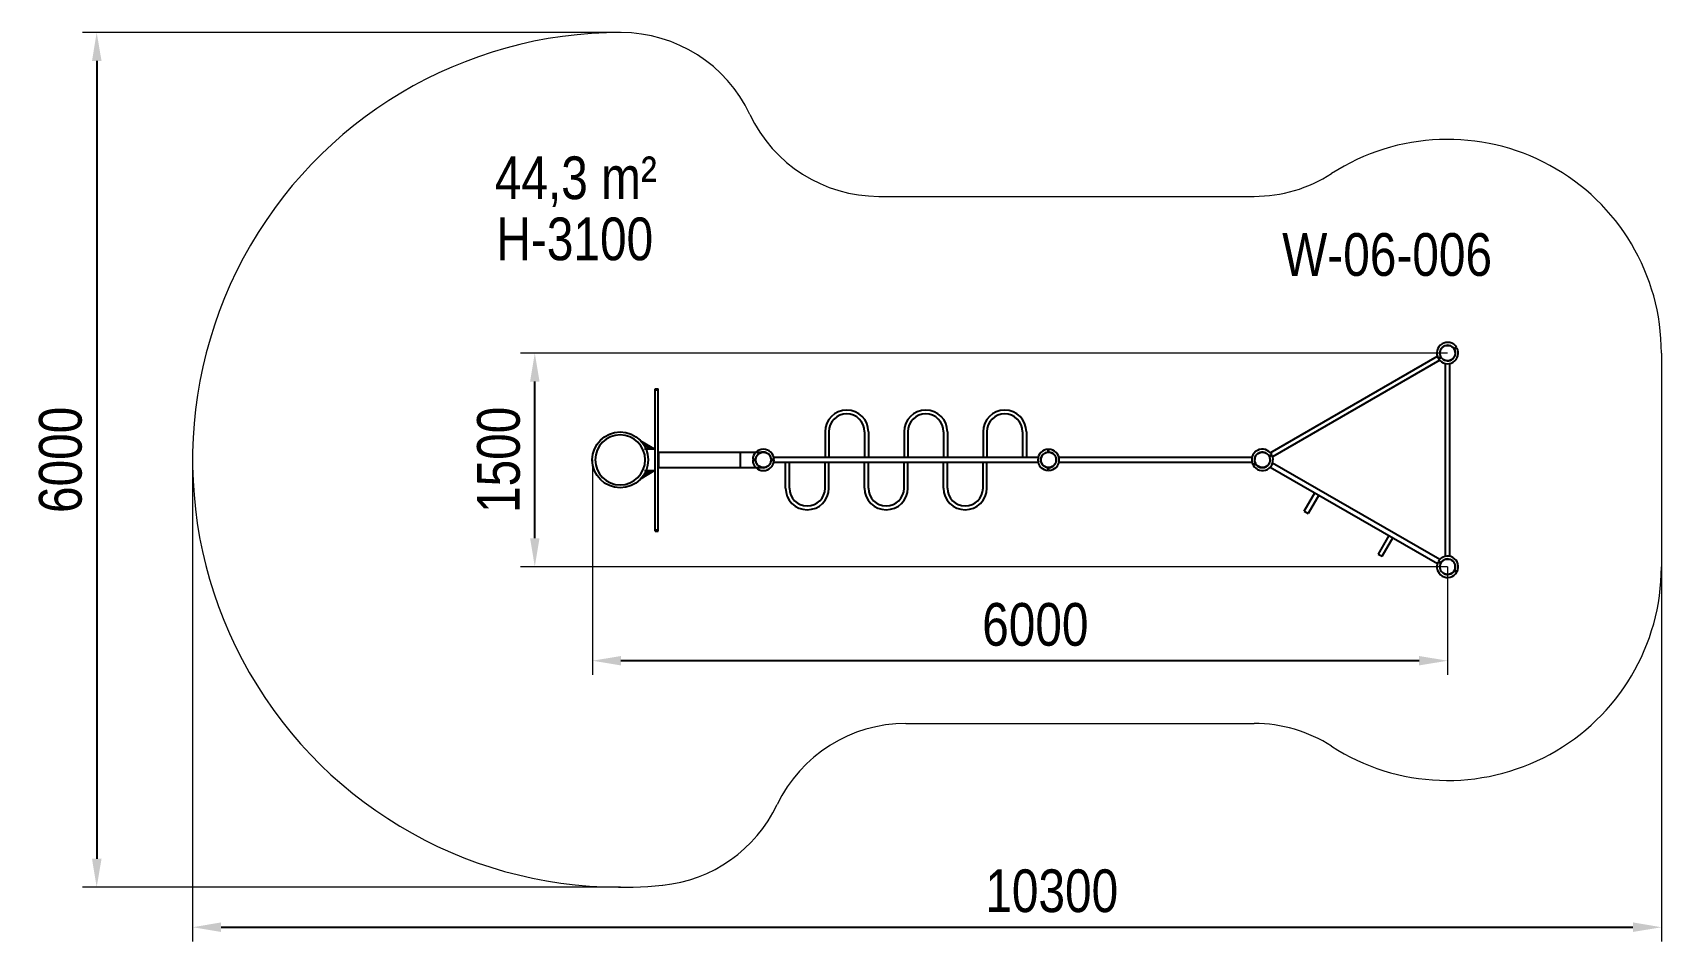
# Model space of a CAD drawing. Header units: millimetres. Extents: x -6814 to 4612, y -3263 to 3118.
import ezdxf

# ---------------------------------------------------------------- set-up
doc = ezdxf.new("R2010")
doc.units = ezdxf.units.MM
for name, color, linetype in [('DIKOM_АРТИКУЛ', 7, 'Continuous'), ('DIKOM_ЗОНА', 80, 'Continuous'), ('DIKOM_ОБЪЕКТ', 7, 'Continuous'), ('DIKOM_РАЗМЕР_ЗОНА', 7, 'Continuous'), ('DIKOM_РАЗМЕР_ОБЪЕКТА', 7, 'Continuous')]:
    doc.layers.add(name, color=color, linetype=linetype)
doc.styles.add('style1', font='arial.ttf', dxfattribs={"width": 0.8})
doc.dimstyles.new('1-50', dxfattribs={"dimtxt": 300, "dimasz": 200, "dimexe": 100, "dimexo": 0, "dimgap": 100, "dimtad": 1, "dimdec": 0, "dimtxsty": 'style1', "dimcen": 0, "dimclrd": 7, "dimclre": 7, "dimadec": 1, "dimazin": 2, "dimtfac": 1, "dimtdec": 0, "dimtmove": 0, "dimatfit": 3, "dimfxl": 0, "dimlwd": 25, "dimlwe": 18, "dimarcsym": 0})

# ---------------------------------------------------------------- blocks, each defined once
blk = doc.blocks.new('*D0')
at = {"layer": 'Defpoints', "color": 0, "transparency": 16777216}
for p in [(-3291, 868), (3112, 868), (3112, -632)]:
    blk.add_point(p, dxfattribs=at)
at = {"layer": 'DIKOM_РАЗМЕР_ОБЪЕКТА', "color": 7, "lineweight": 18, "transparency": 16777216}
for p, q in [((3112, 868), (-3391, 868)), ((3112, -632), (-3391, -632))]:
    blk.add_line(p, q, dxfattribs=at)
at = {"layer": 'DIKOM_РАЗМЕР_ОБЪЕКТА', "color": 7, "lineweight": 25, "transparency": 16777216}
blk.add_line((-3291, -432), (-3291, 668), dxfattribs=at)
at = {"layer": 'DIKOM_РАЗМЕР_ОБЪЕКТА', "color": 7, "transparency": 16777216}
for points in [[(-3324, 668), (-3258, 668), (-3291, 868)], [(-3324, -432), (-3258, -432), (-3291, -632)]]:
    blk.add_solid(points, dxfattribs=at)
at = {"layer": 'DIKOM_РАЗМЕР_ОБЪЕКТА', "color": 0, "transparency": 16777216, "insert": (-3544, 118), "char_height": 300, "attachment_point": 5, "rotation": 90, "style": 'style1'}
blk.add_mtext('1500', dxfattribs=at)
blk = doc.blocks.new('*D1')
at = {"layer": 'Defpoints', "color": 0, "transparency": 16777216}
for p in [(-2691, 3118), (-6364, -2882), (-2691, -2882)]:
    blk.add_point(p, dxfattribs=at)
at = {"layer": 'DIKOM_РАЗМЕР_ЗОНА', "color": 7, "lineweight": 18, "transparency": 16777216}
for p, q in [((-2691, 3118), (-6464, 3118)), ((-2691, -2882), (-6464, -2882))]:
    blk.add_line(p, q, dxfattribs=at)
at = {"layer": 'DIKOM_РАЗМЕР_ЗОНА', "color": 7, "lineweight": 25, "transparency": 16777216}
blk.add_line((-6364, 2918), (-6364, -2682), dxfattribs=at)
at = {"layer": 'DIKOM_РАЗМЕР_ЗОНА', "color": 7, "transparency": 16777216}
for points in [[(-6397, 2918), (-6330, 2918), (-6364, 3118)], [(-6397, -2682), (-6330, -2682), (-6364, -2882)]]:
    blk.add_solid(points, dxfattribs=at)
at = {"layer": 'DIKOM_РАЗМЕР_ЗОНА', "color": 0, "transparency": 16777216, "insert": (-6617, 118), "char_height": 300, "attachment_point": 5, "rotation": 90, "style": 'style1'}
blk.add_mtext('6000', dxfattribs=at)
blk = doc.blocks.new('*D2')
at = {"layer": 'Defpoints', "color": 0, "transparency": 16777216}
for p in [(-2887, 118), (3112, -632), (-2887, -1292)]:
    blk.add_point(p, dxfattribs=at)
at = {"layer": 'DIKOM_РАЗМЕР_ОБЪЕКТА', "color": 7, "lineweight": 18, "transparency": 16777216}
for p, q in [((-2887, 118), (-2887, -1392)), ((3112, -632), (3112, -1392))]:
    blk.add_line(p, q, dxfattribs=at)
at = {"layer": 'DIKOM_РАЗМЕР_ОБЪЕКТА', "color": 7, "lineweight": 25, "transparency": 16777216}
blk.add_line((2912, -1292), (-2687, -1292), dxfattribs=at)
at = {"layer": 'DIKOM_РАЗМЕР_ОБЪЕКТА', "color": 7, "transparency": 16777216}
for points in [[(-2687, -1259), (-2687, -1325), (-2887, -1292)], [(2912, -1259), (2912, -1325), (3112, -1292)]]:
    blk.add_solid(points, dxfattribs=at)
at = {"layer": 'DIKOM_РАЗМЕР_ОБЪЕКТА', "color": 0, "transparency": 16777216, "insert": (220, -1039), "char_height": 300, "attachment_point": 5, "style": 'style1'}
blk.add_mtext('6000', dxfattribs=at)
blk = doc.blocks.new('*D3')
at = {"layer": 'Defpoints', "color": 0, "transparency": 16777216}
for p in [(-5691, 118), (4612, -632), (4612, -3163)]:
    blk.add_point(p, dxfattribs=at)
at = {"layer": 'DIKOM_РАЗМЕР_ЗОНА', "color": 7, "lineweight": 18, "transparency": 16777216}
for p, q in [((-5691, 118), (-5691, -3263)), ((4612, -632), (4612, -3263))]:
    blk.add_line(p, q, dxfattribs=at)
at = {"layer": 'DIKOM_РАЗМЕР_ЗОНА', "color": 7, "lineweight": 25, "transparency": 16777216}
blk.add_line((-5491, -3163), (4412, -3163), dxfattribs=at)
at = {"layer": 'DIKOM_РАЗМЕР_ЗОНА', "color": 7, "transparency": 16777216}
for points in [[(-5491, -3129), (-5491, -3196), (-5691, -3163)], [(4412, -3129), (4412, -3196), (4612, -3163)]]:
    blk.add_solid(points, dxfattribs=at)
at = {"layer": 'DIKOM_РАЗМЕР_ЗОНА', "color": 0, "transparency": 16777216, "insert": (335, -2909), "char_height": 300, "attachment_point": 5, "style": 'style1'}
blk.add_mtext('10300', dxfattribs=at)

msp = doc.modelspace()

# ---------------------------------------------------------------- linework, layer by layer
at = {"layer": 'DIKOM_ЗОНА', "color": 3, "lineweight": 15}
for p, q in [((-877.1, 1967.7), (1755.1, 1967.7)), ((4611.6, 867.7), (4611.6, -632.3)), ((-687.5, -1732.3), (1755.1, -1732.3))]:
    msp.add_line(p, q, dxfattribs=at)
for centre, radius, start, end in [((-2691.5, 117.6), 3000, 89.88541, 275.68928), ((-2687.5, 2117.6), 1000, 25.15108, 89.88541), ((-877.1, 2967.7), 1000, 205.15108, 270), ((3111.6, 867.7), 1500, 0, 122.85988), ((1755.1, 2967.7), 1000, 270, 302.85988), ((3111.6, -632.3), 1500, 237.14012, 0), ((-687.5, -2732.3), 1000, 90, 154.53743), ((1755.1, -2732.3), 1000, 57.14012, 90), ((-2493.2, -1872.5), 1000, 275.68928, 334.53743)]:
    msp.add_arc(centre, radius, start, end, dxfattribs=at)
at = {"layer": 'DIKOM_ОБЪЕКТ'}
for p, q in [((1868, 168.1), (3040.1, 844.9)), ((3056.1, 817.2), (1884, 140.4)), ((3046.4, 830.4), (3064, 841.1)), ((3064, 841.1), (3046.4, 830.4)), ((3046.4, 830.4), (3064, 841.1)), ((3048.5, 827), (3066, 837.7)), ((3066, 837.7), (3048.5, 827)), ((3048.5, 827), (3066, 837.7)), ((3157.1, 897.6), (3174.6, 908.3)), ((3174.6, 908.3), (3157.1, 897.6)), ((3157.1, 897.6), (3174.6, 908.3)), ((3159.1, 894.2), (3176.7, 904.9)), ((3176.7, 904.9), (3159.1, 894.2)), ((3159.1, 894.2), (3176.7, 904.9)), ((3095.6, 794.4), (3095.6, -559.1)), ((3127.6, -559.1), (3127.6, 794.4)), ((-2446.5, 617.6), (-2426.5, 617.6)), ((-2446.5, 608.7), (-2446.5, 617.6)), ((-2446.5, 608.7), (-2426.5, 608.7)), ((-2446.5, -373.4), (-2446.5, 608.7)), ((-2426.5, 608.7), (-2426.5, 617.6)), ((-2426.5, -373.4), (-2426.5, 608.7)), ((-2450.5, 192.6), (-2546.4, 249.4)), ((-1255, 315.7), (-1255, 133.7)), ((-1228, 315.7), (-1228, 133.7)), ((-978, 315.7), (-978, 133.7)), ((-951, 315.7), (-951, 133.7)), ((-701, 315.7), (-701, 133.7)), ((-674, 315.7), (-674, 133.7)), ((-424, 315.7), (-424, 133.7)), ((-397, 315.7), (-397, 133.7)), ((-147, 315.7), (-147, 133.7)), ((-120, 315.7), (-120, 133.7)), ((130, 315.7), (130, 133.7)), ((157, 315.7), (157, 133.7)), ((-2478.7, 195.4), (-2526.7, 223.8)), ((-2446.5, 192.6), (-2520.7, 192.6)), ((-2516.8, 192.5), (-2516.5, 192.6)), ((-2446.5, 42.6), (-2446.5, 192.6)), ((-2426.5, 167.6), (-2421.5, 167.6)), ((-2421.5, 171.6), (-1687.5, 171.7)), ((-2421.5, 67.6), (-2421.5, 167.6)), ((-1849.5, 171.6), (-1849.5, 63.7)), ((-1762.5, 119.7), (-1741.9, 119.7)), ((-1741.9, 119.7), (-1762.5, 119.7)), ((-1762.5, 115.7), (-1741.9, 115.7)), ((-1741.9, 115.7), (-1762.5, 115.7)), ((-1742.5, 115.7), (-1742.5, 119.7)), ((-1742.5, 115.7), (-1742.5, 119.7)), ((-1633, 119.7), (-1612.5, 119.7)), ((-1612.5, 119.7), (-1633, 119.7)), ((-1633, 115.7), (-1612.5, 115.7)), ((-1612.5, 115.7), (-1633, 115.7)), ((-1632.5, 119.7), (-1632.5, 115.7)), ((239.2, 133.7), (-1614.2, 133.7)), ((-260.8, 133.7), (-1614.2, 133.7)), ((310.5, 172.1), (310.5, 192.7)), ((310.5, 172.1), (310.5, 192.7)), ((314.5, 172.1), (314.5, 192.7)), ((314.5, 172.1), (314.5, 192.7)), ((1739.2, 133.7), (385.8, 133.7)), ((1859.7, 145), (1877.8, 154.7)), ((1877.8, 154.7), (1859.7, 145)), ((1859.7, 145), (1877.8, 154.7)), ((1861.5, 141.5), (1879.7, 151.1)), ((1879.7, 151.1), (1861.5, 141.5)), ((1861.5, 141.5), (1879.7, 151.1)), ((-2450.5, 42.6), (-2546.4, -14.1)), ((-2478.7, 39.9), (-2526.7, 11.5)), ((-2520.7, 42.6), (-2446.5, 42.6)), ((-2426.5, 67.6), (-2421.5, 67.6)), ((-2421.5, 63.6), (-1687.5, 63.6)), ((-1614.2, 101.7), (239.2, 101.7)), ((-1614.2, 101.7), (-260.8, 101.7)), ((-1532, -80.3), (-1532, 101.7)), ((-1505, -80.3), (-1505, 101.7)), ((-1255, -80.3), (-1255, 101.7)), ((-1228, -80.3), (-1228, 101.7)), ((-978, -80.3), (-978, 101.7)), ((-951, -80.3), (-951, 101.7)), ((-701, -80.3), (-701, 101.7)), ((-674, -80.3), (-674, 101.7)), ((-424, -80.3), (-424, 101.7)), ((-397, -80.3), (-397, 101.7)), ((-147, -80.3), (-147, 101.7)), ((-120, -80.3), (-120, 101.7)), ((310.5, 42.7), (310.5, 63.2)), ((310.5, 42.7), (310.5, 63.2)), ((314.5, 62.7), (310.5, 62.7)), ((314.5, 62.7), (310.5, 62.7)), ((314.5, 42.7), (314.5, 63.2)), ((314.5, 42.7), (314.5, 63.2)), ((385.8, 101.7), (1739.2, 101.7)), ((1745.4, 84.2), (1763.5, 93.8)), ((1763.5, 93.8), (1745.4, 84.2)), ((1745.4, 84.2), (1763.5, 93.8)), ((1747.2, 80.7), (1765.4, 90.3)), ((1765.4, 90.3), (1747.2, 80.7)), ((1747.2, 80.7), (1765.4, 90.3)), ((1868, 67.2), (3040.1, -609.6)), ((3056.1, -581.9), (1884, 94.9)), ((2105.4, -243.1), (2180.4, -113.2)), ((2208.1, -129.2), (2133.1, -259.1)), ((2105.4, -243.1), (2133.1, -259.1)), ((-2446.5, -373.4), (-2426.5, -373.4)), ((-2446.5, -382.4), (-2446.5, -373.4)), ((-2446.5, -382.4), (-2426.5, -382.4)), ((-2426.5, -382.4), (-2426.5, -373.4)), ((2700, -413.2), (2625, -543.1)), ((2652.7, -559.1), (2727.7, -429.2)), ((2625, -543.1), (2652.7, -559.1)), ((3045.4, -596.9), (3063.3, -607.1)), ((3063.3, -607.1), (3045.4, -596.9)), ((3045.4, -596.9), (3063.3, -607.1)), ((3047.4, -593.4), (3065.3, -603.6)), ((3065.3, -603.6), (3047.4, -593.4)), ((3047.4, -593.4), (3065.3, -603.6)), ((3157.8, -661.1), (3175.7, -671.3)), ((3175.7, -671.3), (3157.8, -661.1)), ((3157.8, -661.1), (3175.7, -671.3)), ((3159.8, -657.6), (3177.7, -667.8)), ((3177.7, -667.8), (3159.8, -657.6)), ((3159.8, -657.6), (3177.7, -667.8))]:
    msp.add_line(p, q, dxfattribs=at)
for centre, radius in [((3111.6, 867.7), 54), ((-2691.5, 117.6), 196), ((-1687.5, 117.7), 54), ((-1687.5, 117.7), 54), ((312.5, 117.7), 54), ((312.5, 117.7), 54), ((1812.5, 117.7), 54), ((3111.6, -632.3), 54)]:
    msp.add_circle(centre, radius, dxfattribs=at)
at = {"layer": 'DIKOM_ОБЪЕКТ', "extrusion": (7.88946e-30, 1.73472e-18, -1)}
msp.add_circle((2691.5, 117.6), 175, dxfattribs=at)
at = {"layer": 'DIKOM_ОБЪЕКТ'}
for centre, radius, start, end in [((3111.6, 867.7), 75, 32.81296, 209.75682), ((3111.6, 867.7), 75, 32.81296, 209.75682), ((3111.6, 867.7), 75, 32.81296, 209.75682), ((3111.6, 867.7), 54.5, 33.38796, 209.18182), ((3111.6, 867.7), 54.5, 33.38796, 209.18182), ((3111.6, 867.7), 54.5, 33.38796, 209.18182), ((3111.6, 867.7), 75, 212.81296, 29.75682), ((3111.6, 867.7), 75, 212.81296, 29.75682), ((3111.6, 867.7), 75, 212.81296, 29.75682), ((3111.6, 867.7), 54.5, 213.38796, 29.18182), ((3111.6, 867.7), 54.5, 213.38796, 29.18182), ((3111.6, 867.7), 54.5, 213.38796, 29.18182), ((-1103, 315.7), 152, 0, 180), ((-549, 315.7), 152, 0, 180), ((5, 315.7), 152, 0, 180), ((-1103, 315.7), 125, 0, 180), ((-549, 315.7), 125, 0, 180), ((5, 315.7), 125, 0, 180), ((-1687.5, 117.7), 75, 1.52807, 178.47193), ((-1687.5, 117.7), 75, 1.52807, 178.47193), ((-1687.5, 117.7), 75, 181.52807, 358.47193), ((-1687.5, 117.7), 75, 181.52807, 358.47193), ((-1687.5, 117.7), 54.5, 2.10307, 177.89693), ((-1687.5, 117.7), 54.5, 2.10307, 177.89693), ((-1687.5, 117.7), 54.5, 2.10307, 177.89693), ((-1687.5, 117.7), 54.5, 182.10307, 357.89693), ((-1687.5, 117.7), 54.5, 182.10307, 357.89693), ((-1687.5, 117.7), 54.5, 182.10307, 357.89693), ((312.5, 117.7), 75, 91.52807, 268.47193), ((312.5, 117.7), 75, 91.52807, 268.47193), ((312.5, 117.7), 54.5, 92.10307, 267.89693), ((312.5, 117.7), 54.5, 92.10307, 267.89693), ((312.5, 117.7), 75, 271.52807, 88.47193), ((312.5, 117.7), 75, 271.52807, 88.47193), ((312.5, 117.7), 54.5, 272.10307, 87.89693), ((312.5, 117.7), 54.5, 272.10307, 87.89693), ((1812.5, 117.7), 75, 29.55147, 206.49534), ((1812.5, 117.7), 75, 29.55147, 206.49534), ((1812.5, 117.7), 75, 29.55147, 206.49534), ((1812.5, 117.7), 75, 209.55147, 26.49534), ((1812.5, 117.7), 75, 209.55147, 26.49534), ((1812.5, 117.7), 75, 209.55147, 26.49534), ((1812.5, 117.7), 54.5, 30.12648, 205.92034), ((1812.5, 117.7), 54.5, 30.12648, 205.92034), ((1812.5, 117.7), 54.5, 30.12648, 205.92034), ((1812.5, 117.7), 54.5, 210.12648, 25.92034), ((1812.5, 117.7), 54.5, 210.12648, 25.92034), ((1812.5, 117.7), 54.5, 210.12648, 25.92034), ((-1380, -80.3), 152, 180, 0), ((-1380, -80.3), 125, 180, 0), ((-826, -80.3), 152, 180, 0), ((-826, -80.3), 125, 180, 0), ((-272, -80.3), 152, 180, 0), ((-272, -80.3), 125, 180, 0), ((3111.6, -632.3), 75, 331.77683, 148.72069), ((3111.6, -632.3), 75, 331.77683, 148.72069), ((3111.6, -632.3), 75, 331.77683, 148.72069), ((3111.6, -632.3), 75, 151.77683, 328.72069), ((3111.6, -632.3), 75, 151.77683, 328.72069), ((3111.6, -632.3), 75, 151.77683, 328.72069), ((3111.6, -632.3), 54.5, 152.35183, 328.14569), ((3111.6, -632.3), 54.5, 152.35183, 328.14569), ((3111.6, -632.3), 54.5, 152.35183, 328.14569), ((3111.6, -632.3), 54.5, 332.35183, 148.14569), ((3111.6, -632.3), 54.5, 332.35183, 148.14569), ((3111.6, -632.3), 54.5, 332.35183, 148.14569)]:
    msp.add_arc(centre, radius, start, end, dxfattribs=at)

# ---------------------------------------------------------------- texts
at = {"layer": 'DIKOM_АРТИКУЛ', "color": 7, "linetype": 'Continuous', "lineweight": 15, "insert": (1951.6, 1709.6), "char_height": 300, "width": 2314.7, "attachment_point": 1, "style": 'style1'}
msp.add_mtext('W-06-006', dxfattribs=at)
at = {"layer": 'DIKOM_РАЗМЕР_ОБЪЕКТА', "char_height": 300, "width": 2314.7, "attachment_point": 1, "style": 'style1'}
for s, insert in [('44,3 m²', (-3571.5, 2248.1)), ('{\\C0;H-3100}', (-3560.2, 1819.4))]:
    msp.add_mtext(s, dxfattribs=dict(at, insert=insert))

# ---------------------------------------------------------------- dimensions: what is measured, and where the dimension line sits
at = {"layer": 'DIKOM_РАЗМЕР_ЗОНА'}
dim = msp.add_linear_dim(base=(-6363.7, -2882.4), p1=(-2691.5, 3117.6), p2=(-2691.5, -2882.4), angle=90, dimstyle='1-50', dxfattribs=at)
dim.commit()
dim.dimension.update_dxf_attribs({"geometry": '*D1', "text_midpoint": (-6363.7, 117.7), "dimtype": 160})
dim = msp.add_linear_dim(base=(4611.6, -3162.7), p1=(-5691.5, 117.6), p2=(4611.6, -632.3), text='10300', dimstyle='1-50', dxfattribs=at)
dim.commit()
dim.dimension.update_dxf_attribs({"geometry": '*D3', "text_midpoint": (335.4, -3162.7), "dimtype": 160})
at = {"layer": 'DIKOM_РАЗМЕР_ОБЪЕКТА'}
dim = msp.add_linear_dim(base=(-3291, 867.7), p1=(3111.6, -632.3), p2=(3111.6, 867.7), angle=90, dimstyle='1-50', dxfattribs=at)
dim.commit()
dim.dimension.update_dxf_attribs({"geometry": '*D0', "text_midpoint": (-3291, 117.7), "dimtype": 160})
dim = msp.add_linear_dim(base=(-2887.5, -1292.1), p1=(3111.6, -632.3), p2=(-2887.5, 117.6), text='6000', dimstyle='1-50', dxfattribs=at)
dim.commit()
dim.dimension.update_dxf_attribs({"geometry": '*D2', "text_midpoint": (219.6, -1292.1), "dimtype": 160})

doc.saveas('drawing.dxf')
